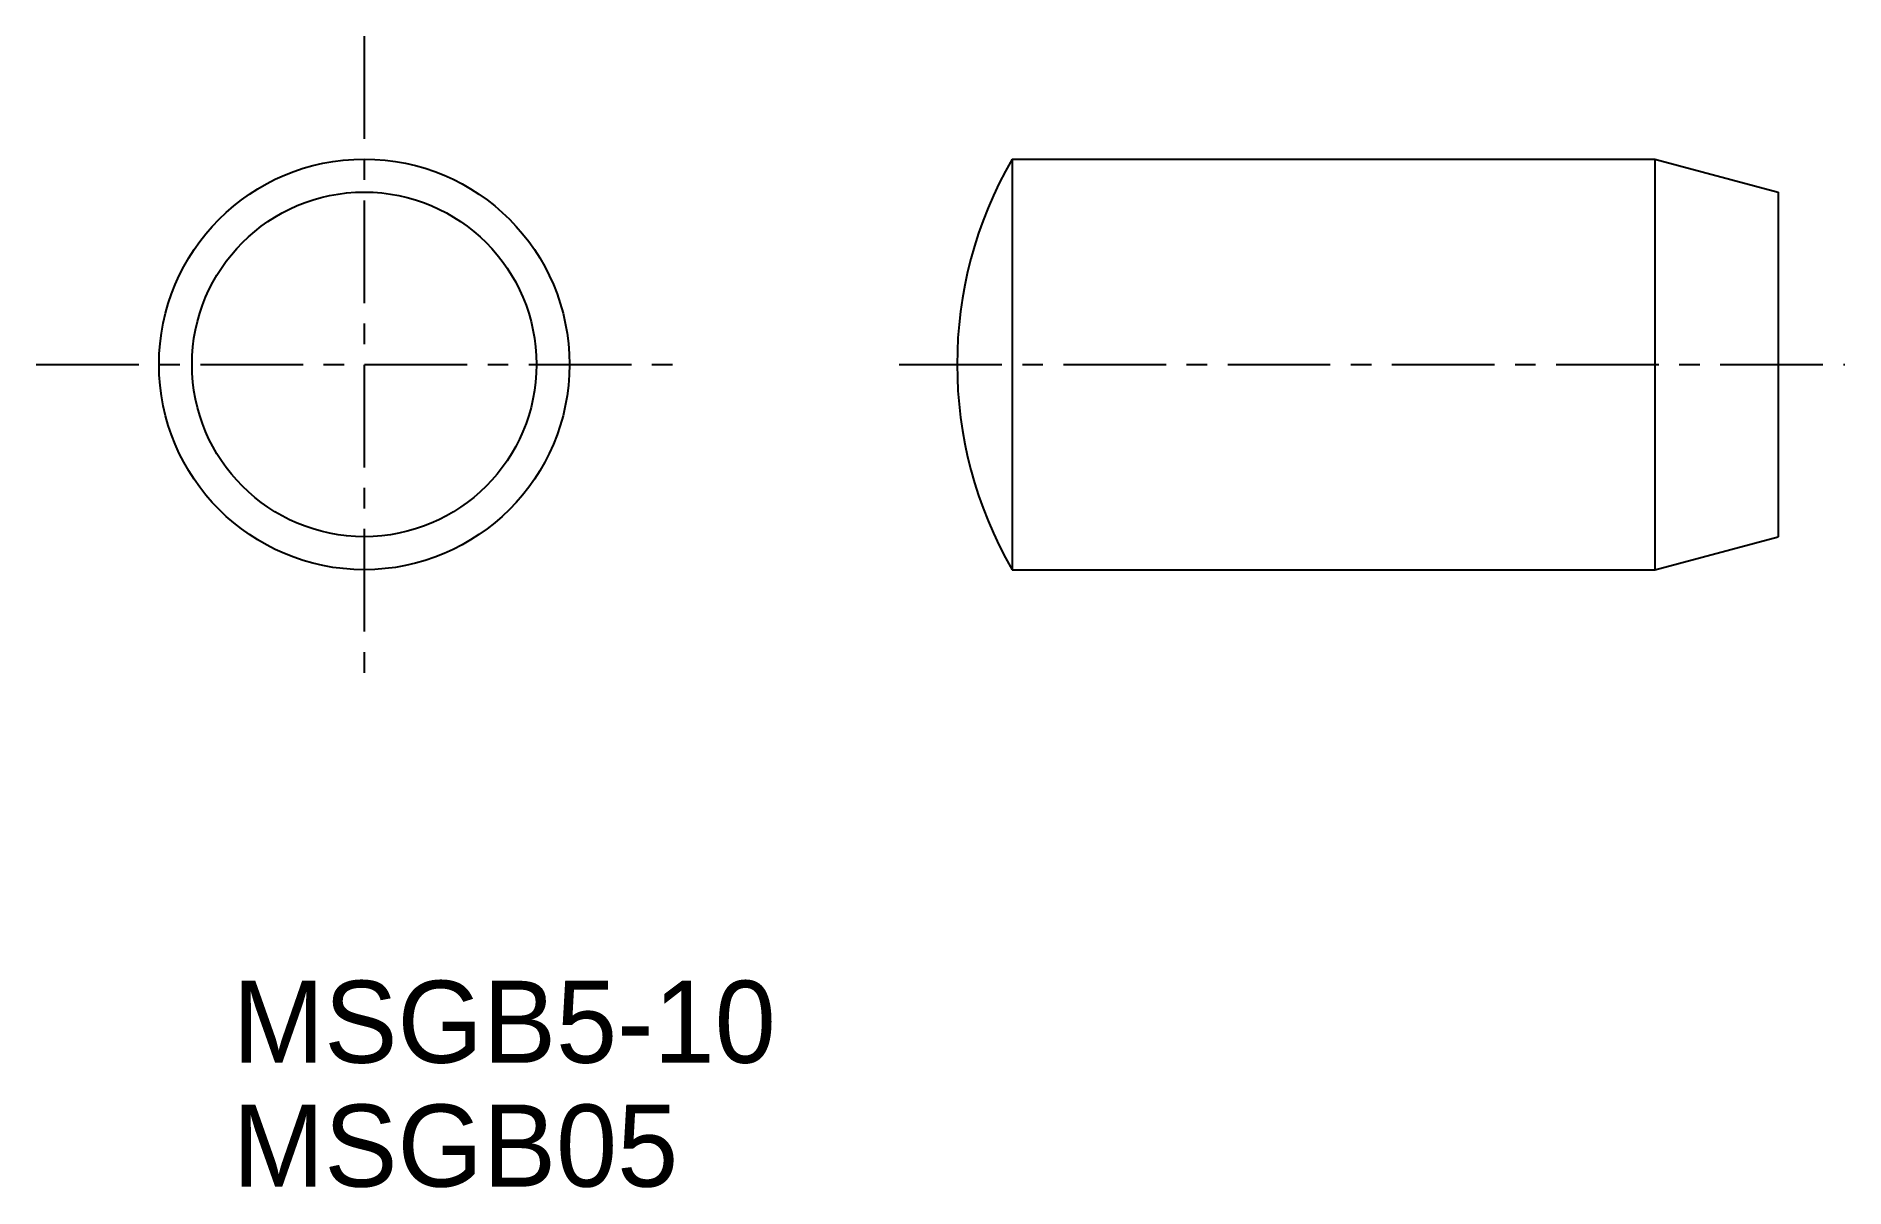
# Model space of a CAD drawing. Extents: x 63.8 to 85.8, y 102 to 116.
import ezdxf

# ---------------------------------------------------------------- set-up
doc = ezdxf.new("R2010")
doc.units = 0
doc.linetypes.add('CENTER', pattern=[2, 1.25, -0.25, 0.25, -0.25])
doc.layers.get('0').update_dxf_attribs({"linetype": 'CONTINUOUS'})
doc.layers.add('CENTER', color=1, linetype='CENTER')

msp = doc.modelspace()

# ---------------------------------------------------------------- linework, layer by layer
at = {"color": 7, "linetype": 'CONTINUOUS'}
for p, q in [((75.667, 114.531), (75.667, 109.531)), ((75.667, 114.531), (76.497, 114.531)), ((76.497, 114.531), (83.497, 114.531)), ((83.497, 114.531), (83.497, 109.531)), ((83.497, 114.531), (84.997, 114.129)), ((83.872, 114.431), (83.872, 114.431)), ((84.247, 114.33), (84.247, 114.33)), ((84.997, 114.129), (84.997, 109.933)), ((83.497, 109.531), (84.997, 109.933)), ((75.667, 109.531), (76.497, 109.531)), ((76.497, 109.531), (83.497, 109.531))]:
    msp.add_line(p, q, dxfattribs=at)
for radius in [2.5, 2.098]:
    msp.add_circle((67.775, 112.031), radius, dxfattribs=at)
msp.add_arc((79.997, 112.031), 5, 150, 210, dxfattribs=at)
at = {"layer": 'CENTER', "color": 1, "linetype": 'CENTER'}
for p, q in [((67.775, 116.027), (67.775, 108.035)), ((63.779, 112.031), (71.771, 112.031)), ((74.293, 112.031), (85.81, 112.031))]:
    msp.add_line(p, q, dxfattribs=at)

# ---------------------------------------------------------------- texts
at = {"color": 7, "linetype": 'CONTINUOUS'}
for s, p in [('MSGB5-10', (66.174, 103.527)), ('MSGB05', (66.174, 102.019))]:
    msp.add_text(s, height=1, dxfattribs=at).set_placement(p)

doc.saveas('drawing.dxf')
